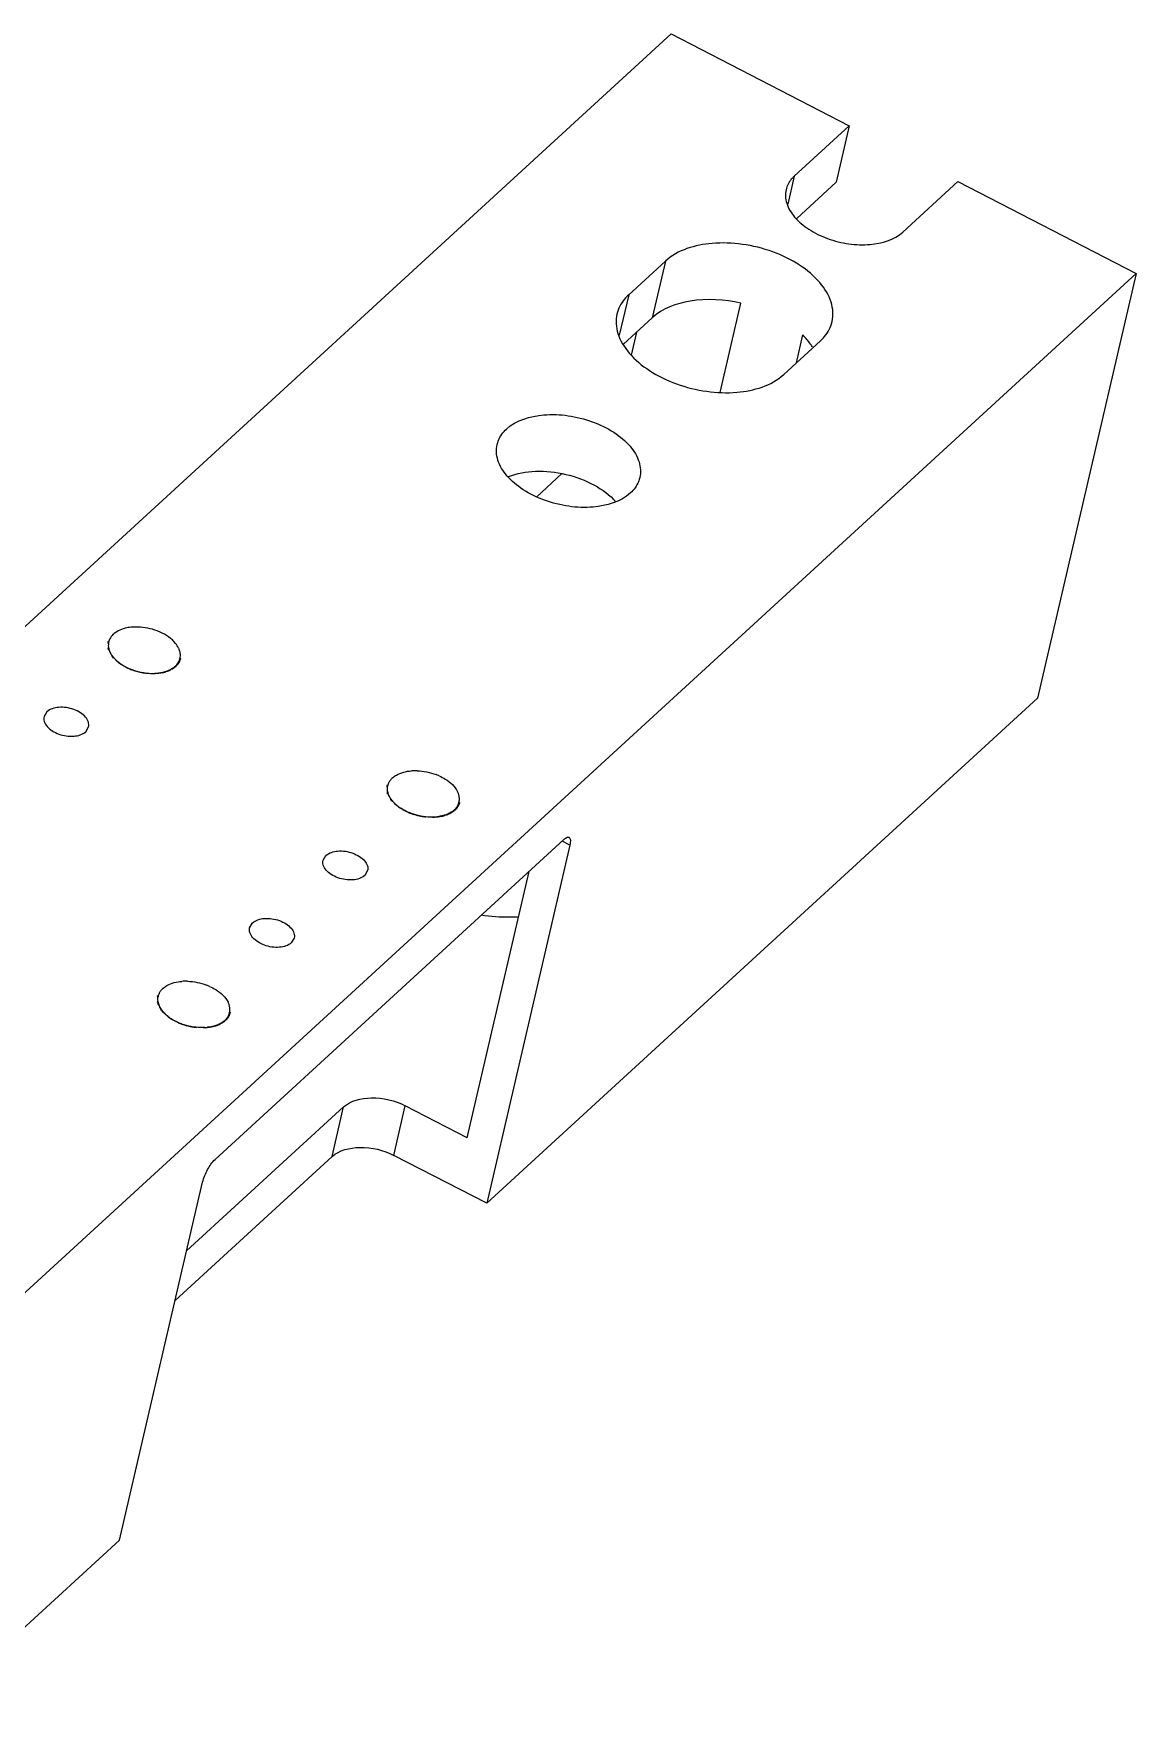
# Model space of a CAD drawing. Header units: millimetres. Extents: x 1409 to 26878, y 589 to 5187.
# Drawn here: x 9624 to 9684.2, y 1116.8 to 1209.4 of the extents above; entities that cross this region are included whole.
import ezdxf

# ---------------------------------------------------------------- set-up
doc = ezdxf.new("R2010")
doc.units = ezdxf.units.MM
doc.layers.add('02___PRT_ALL_AXES', color=7, linetype='Continuous')

msp = doc.modelspace()

# ---------------------------------------------------------------- linework, layer by layer
at = {"color": 7, "linetype": 'Continuous'}
for p, q in [((9658.7706, 1209.3852), (9490.8285, 1055.2538)), ((9658.7706, 1209.3852), (9668.5055, 1204.3693)), ((9668.5055, 1204.3693), (9665.4976, 1201.6088)), ((9668.5055, 1204.3693), (9667.7888, 1201.2759)), ((9665.4976, 1201.6088), (9665.1436, 1200.081)), ((9667.7888, 1201.2759), (9665.6334, 1199.2977)), ((9674.4311, 1201.3162), (9671.4231, 1198.5556)), ((9674.4311, 1201.3162), (9684.1659, 1196.3004)), ((9658.4626, 1196.9719), (9656.4574, 1195.1316)), ((9658.4626, 1196.9719), (9657.746, 1193.8785)), ((9684.1659, 1196.3004), (9516.2238, 1042.169)), ((9684.1659, 1196.3004), (9678.7909, 1173.0997)), ((9656.4574, 1195.1316), (9655.9456, 1192.9226)), ((9661.4521, 1189.7979), (9662.5828, 1194.6784)), ((9657.746, 1193.8785), (9656.1718, 1192.4338)), ((9656.8916, 1193.0944), (9656.6, 1191.836)), ((9664.9224, 1190.7699), (9666.9277, 1192.6103)), ((9665.6148, 1191.4053), (9665.9689, 1192.9338)), ((9651.4447, 1184.0992), (9652.7968, 1185.34)), ((9628.0035, 1176.1236), (9628.0538, 1176.1216)), ((9628.0587, 1175.8353), (9628.0082, 1175.8471)), ((9628.0609, 1176.1577), (9628.0141, 1176.177)), ((9628.0207, 1175.7906), (9628.0671, 1175.7971)), ((9628.0714, 1175.7802), (9628.0207, 1175.7906)), ((9628.0369, 1175.7339), (9628.0823, 1175.7419)), ((9628.0878, 1175.7249), (9628.0369, 1175.7339)), ((9628.2114, 1175.3968), (9628.2494, 1175.4128)), ((9628.2613, 1175.3963), (9628.2114, 1175.3968)), ((9628.2529, 1175.3421), (9628.2894, 1175.3593)), ((9628.3023, 1175.343), (9628.2529, 1175.3421)), ((9628.2977, 1175.2881), (9628.3326, 1175.3065)), ((9628.3465, 1175.2904), (9628.2977, 1175.2881)), ((9628.6317, 1174.9846), (9628.6557, 1175.0094)), ((9628.675, 1174.9953), (9628.6317, 1174.9846)), ((9628.6972, 1174.9383), (9628.7192, 1174.964)), ((9628.7392, 1174.9503), (9628.6972, 1174.9383)), ((9628.7652, 1174.8935), (9628.7852, 1174.9201)), ((9628.806, 1174.9068), (9628.7652, 1174.8935)), ((9629.2182, 1174.6601), (9629.2254, 1174.6907)), ((9629.2497, 1174.6807), (9629.2182, 1174.6601)), ((9629.2999, 1174.6278), (9629.3049, 1174.6589)), ((9631.4824, 1174.6348), (9631.4374, 1174.6563)), ((9631.4555, 1174.6659), (9631.4824, 1174.6348)), ((9631.5411, 1174.6676), (9631.4952, 1174.688)), ((9631.5124, 1174.6981), (9631.5411, 1174.6676)), ((9631.597, 1174.7023), (9631.5501, 1174.7216)), ((9631.5664, 1174.7323), (9631.597, 1174.7023)), ((9631.6498, 1174.739), (9631.6021, 1174.7571)), ((9631.6174, 1174.7683), (9631.6498, 1174.739)), ((9631.6995, 1174.7775), (9631.651, 1174.7944)), ((9631.6655, 1174.8062), (9631.6995, 1174.7775)), ((9631.7459, 1174.8178), (9631.6969, 1174.8334)), ((9631.7103, 1174.8458), (9631.7459, 1174.8178)), ((9631.7891, 1174.8597), (9631.7395, 1174.8741)), ((9631.7519, 1174.887), (9631.7891, 1174.8597)), ((9631.8289, 1174.9034), (9631.7788, 1174.9164)), ((9631.7902, 1174.9298), (9631.8289, 1174.9034)), ((9631.8652, 1174.9485), (9631.8148, 1174.9603)), ((9631.8252, 1174.974), (9631.8652, 1174.9485)), ((9631.898, 1174.9951), (9631.8473, 1175.0055)), ((9631.8566, 1175.0197), (9631.898, 1174.9951)), ((9631.9273, 1175.0431), (9631.8764, 1175.0521)), ((9631.8846, 1175.0667), (9631.9273, 1175.0431)), ((9631.9528, 1175.0923), (9631.9018, 1175.1)), ((9631.909, 1175.1149), (9631.9528, 1175.0923)), ((9631.9747, 1175.1428), (9631.9237, 1175.149)), ((9631.9297, 1175.1643), (9631.9747, 1175.1428)), ((9631.9928, 1175.1943), (9631.942, 1175.1991)), ((9631.9468, 1175.2147), (9631.9928, 1175.1943)), ((9632.0071, 1175.2468), (9631.9565, 1175.2502)), ((9631.9603, 1175.2661), (9632.0071, 1175.2468)), ((9629.3295, 1174.6495), (9629.2999, 1174.6278)), ((9629.3829, 1174.5975), (9629.3856, 1174.6291)), ((9629.4107, 1174.6204), (9629.3829, 1174.5975)), ((9629.9003, 1174.4624), (9629.8898, 1174.4952)), ((9629.9162, 1174.4906), (9629.9003, 1174.4624)), ((9629.9883, 1174.448), (9629.9756, 1174.4808)), ((9630.002, 1174.4769), (9629.9883, 1174.448)), ((9630.0762, 1174.436), (9630.0615, 1174.4688)), ((9630.0878, 1174.4655), (9630.0762, 1174.436)), ((9630.5957, 1174.4155), (9630.5688, 1174.4465)), ((9630.5941, 1174.4477), (9630.5957, 1174.4155)), ((9630.6794, 1174.4207), (9630.6506, 1174.4512)), ((9630.6755, 1174.4532), (9630.6794, 1174.4207)), ((9630.7617, 1174.4283), (9630.7311, 1174.4583)), ((9630.7556, 1174.461), (9630.7617, 1174.4283)), ((9630.922, 1174.451), (9630.888, 1174.4797)), ((9630.9115, 1174.4839), (9630.922, 1174.451)), ((9630.9996, 1174.466), (9630.964, 1174.4939)), ((9630.987, 1174.4988), (9630.9996, 1174.466)), ((9631.0753, 1174.4833), (9631.0381, 1174.5105)), ((9631.0605, 1174.516), (9631.0753, 1174.4833)), ((9631.149, 1174.5029), (9631.1104, 1174.5293)), ((9631.1321, 1174.5356), (9631.149, 1174.5029)), ((9631.2206, 1174.5249), (9631.1805, 1174.5504)), ((9631.2016, 1174.5573), (9631.2206, 1174.5249)), ((9631.2898, 1174.5491), (9631.2484, 1174.5737)), ((9631.2688, 1174.5813), (9631.2898, 1174.5491)), ((9631.3566, 1174.5755), (9631.3139, 1174.5991)), ((9631.3336, 1174.6074), (9631.3566, 1174.5755)), ((9631.4208, 1174.6041), (9631.377, 1174.6267)), ((9631.3958, 1174.6356), (9631.4208, 1174.6041)), ((9648.7117, 1145.4941), (9678.7909, 1173.0997)), ((9643.2407, 1168.2727), (9643.291, 1168.2708)), ((9643.2981, 1168.3068), (9643.2512, 1168.3261)), ((9643.2959, 1167.9844), (9643.2454, 1167.9962)), ((9643.2578, 1167.9397), (9643.3043, 1167.9462)), ((9643.3085, 1167.9293), (9643.2578, 1167.9397)), ((9643.274, 1167.883), (9643.3195, 1167.891)), ((9643.3249, 1167.874), (9643.274, 1167.883)), ((9643.4486, 1167.5459), (9643.4866, 1167.5619)), ((9643.4985, 1167.5454), (9643.4486, 1167.5459)), ((9643.4901, 1167.4912), (9643.5265, 1167.5084)), ((9643.5395, 1167.4921), (9643.4901, 1167.4912)), ((9643.5349, 1167.4372), (9643.5697, 1167.4556)), ((9643.5837, 1167.4395), (9643.5349, 1167.4372)), ((9647.19, 1167.2415), (9647.139, 1167.2491)), ((9647.1461, 1167.264), (9647.19, 1167.2415)), ((9647.2118, 1167.2919), (9647.1609, 1167.2981)), ((9647.1669, 1167.3134), (9647.2118, 1167.2919)), ((9647.23, 1167.3434), (9647.1791, 1167.3482)), ((9647.184, 1167.3638), (9647.23, 1167.3434)), ((9647.2443, 1167.3959), (9647.1937, 1167.3993)), ((9647.1974, 1167.4152), (9647.2443, 1167.3959)), ((9643.8688, 1167.1337), (9643.8929, 1167.1585)), ((9643.9121, 1167.1444), (9643.8688, 1167.1337)), ((9643.9343, 1167.0874), (9643.9564, 1167.1131)), ((9643.9764, 1167.0995), (9643.9343, 1167.0874)), ((9644.0023, 1167.0426), (9644.0224, 1167.0692)), ((9644.0431, 1167.056), (9644.0023, 1167.0426)), ((9644.4554, 1166.8092), (9644.4626, 1166.8398)), ((9644.4868, 1166.8299), (9644.4554, 1166.8092)), ((9644.537, 1166.7769), (9644.542, 1166.808)), ((9644.5667, 1166.7986), (9644.537, 1166.7769)), ((9644.62, 1166.7466), (9644.6228, 1166.7782)), ((9644.6479, 1166.7695), (9644.62, 1166.7466)), ((9645.1375, 1166.6115), (9645.127, 1166.6444)), ((9645.1533, 1166.6397), (9645.1375, 1166.6115)), ((9645.2254, 1166.5971), (9645.2128, 1166.6299)), ((9645.2392, 1166.626), (9645.2254, 1166.5971)), ((9645.3134, 1166.5851), (9645.2986, 1166.6179)), ((9645.325, 1166.6146), (9645.3134, 1166.5851)), ((9645.8329, 1166.5646), (9645.806, 1166.5956)), ((9645.8312, 1166.5968), (9645.8329, 1166.5646)), ((9645.9165, 1166.5698), (9645.8877, 1166.6003)), ((9645.9126, 1166.6023), (9645.9165, 1166.5698)), ((9645.9989, 1166.5775), (9645.9683, 1166.6075)), ((9645.9928, 1166.6101), (9645.9989, 1166.5775)), ((9646.1592, 1166.6001), (9646.1251, 1166.6288)), ((9646.1487, 1166.633), (9646.1592, 1166.6001)), ((9646.2368, 1166.6151), (9646.2011, 1166.6431)), ((9646.2241, 1166.6479), (9646.2368, 1166.6151)), ((9646.3125, 1166.6324), (9646.2753, 1166.6596)), ((9646.2977, 1166.6651), (9646.3125, 1166.6324)), ((9646.3862, 1166.652), (9646.3475, 1166.6784)), ((9646.3693, 1166.6847), (9646.3862, 1166.652)), ((9646.4577, 1166.674), (9646.4176, 1166.6995)), ((9646.4387, 1166.7064), (9646.4577, 1166.674)), ((9646.527, 1166.6982), (9646.4855, 1166.7228)), ((9646.5059, 1166.7304), (9646.527, 1166.6982)), ((9646.5938, 1166.7246), (9646.5511, 1166.7482)), ((9646.5707, 1166.7565), (9646.5938, 1166.7246)), ((9646.658, 1166.7532), (9646.6141, 1166.7758)), ((9646.633, 1166.7847), (9646.658, 1166.7532)), ((9646.7195, 1166.7839), (9646.6746, 1166.8055)), ((9646.6926, 1166.815), (9646.7195, 1166.7839)), ((9646.7783, 1166.8167), (9646.7323, 1166.8371)), ((9646.7495, 1166.8472), (9646.7783, 1166.8167)), ((9646.8341, 1166.8514), (9646.7872, 1166.8707)), ((9646.8035, 1166.8814), (9646.8341, 1166.8514)), ((9646.8869, 1166.8881), (9646.8392, 1166.9062)), ((9646.8546, 1166.9175), (9646.8869, 1166.8881)), ((9646.9366, 1166.9266), (9646.8882, 1166.9435)), ((9646.9026, 1166.9553), (9646.9366, 1166.9266)), ((9646.9831, 1166.9669), (9646.934, 1166.9825)), ((9646.9475, 1166.9949), (9646.9831, 1166.9669)), ((9647.0263, 1167.0089), (9646.9766, 1167.0232)), ((9646.9891, 1167.0361), (9647.0263, 1167.0089)), ((9647.0661, 1167.0525), (9647.016, 1167.0656)), ((9647.0274, 1167.0789), (9647.0661, 1167.0525)), ((9647.1024, 1167.0976), (9647.0519, 1167.1094)), ((9647.0623, 1167.1231), (9647.1024, 1167.0976)), ((9647.1352, 1167.1442), (9647.0845, 1167.1546)), ((9647.0938, 1167.1688), (9647.1352, 1167.1442)), ((9647.1644, 1167.1922), (9647.1135, 1167.2012)), ((9647.1217, 1167.2158), (9647.1644, 1167.1922)), ((9633.8723, 1147.8897), (9652.9225, 1165.3732)), ((9653.2446, 1165.06), (9648.7117, 1145.4941)), ((9653.2446, 1165.06), (9652.8197, 1165.2789)), ((9647.6458, 1149.0732), (9651.0169, 1163.6244)), ((9630.7077, 1156.7704), (9630.758, 1156.7684)), ((9630.7629, 1156.4821), (9630.7124, 1156.4938)), ((9630.7651, 1156.8045), (9630.7182, 1156.8238)), ((9630.7248, 1156.4373), (9630.7713, 1156.4439)), ((9630.7756, 1156.4269), (9630.7248, 1156.4373)), ((9630.741, 1156.3807), (9630.7865, 1156.3886)), ((9630.7919, 1156.3716), (9630.741, 1156.3807)), ((9630.9156, 1156.0436), (9630.9536, 1156.0595)), ((9630.9655, 1156.043), (9630.9156, 1156.0436)), ((9630.9571, 1155.9889), (9630.9935, 1156.0061)), ((9631.0065, 1155.9898), (9630.9571, 1155.9889)), ((9631.0019, 1155.9349), (9631.0367, 1155.9533)), ((9631.0507, 1155.9372), (9631.0019, 1155.9349)), ((9631.3358, 1155.6313), (9631.3599, 1155.6561)), ((9631.3791, 1155.6421), (9631.3358, 1155.6313)), ((9631.4013, 1155.5851), (9631.4234, 1155.6108)), ((9631.4434, 1155.5971), (9631.4013, 1155.5851)), ((9631.4694, 1155.5402), (9631.4894, 1155.5668)), ((9631.5101, 1155.5536), (9631.4694, 1155.5402)), ((9631.9224, 1155.3068), (9631.9296, 1155.3375)), ((9631.9538, 1155.3275), (9631.9224, 1155.3068)), ((9632.004, 1155.2745), (9632.009, 1155.3057)), ((9632.0337, 1155.2963), (9632.004, 1155.2745)), ((9632.087, 1155.2443), (9632.0898, 1155.2759)), ((9632.1149, 1155.2671), (9632.087, 1155.2443)), ((9633.994, 1155.1959), (9633.9525, 1155.2204)), ((9633.9729, 1155.228), (9633.994, 1155.1959)), ((9634.0608, 1155.2223), (9634.0181, 1155.2459)), ((9634.0377, 1155.2542), (9634.0608, 1155.2223)), ((9634.125, 1155.2509), (9634.0811, 1155.2735)), ((9634.1, 1155.2824), (9634.125, 1155.2509)), ((9634.1865, 1155.2816), (9634.1416, 1155.3031)), ((9634.1596, 1155.3126), (9634.1865, 1155.2816)), ((9634.2453, 1155.3143), (9634.1993, 1155.3348)), ((9634.2165, 1155.3449), (9634.2453, 1155.3143)), ((9634.3011, 1155.3491), (9634.2543, 1155.3684)), ((9634.2705, 1155.3791), (9634.3011, 1155.3491)), ((9634.3539, 1155.3857), (9634.3062, 1155.4038)), ((9634.3216, 1155.4151), (9634.3539, 1155.3857)), ((9634.4036, 1155.4242), (9634.3552, 1155.4411)), ((9634.3696, 1155.453), (9634.4036, 1155.4242)), ((9634.4501, 1155.4645), (9634.401, 1155.4802)), ((9634.4145, 1155.4925), (9634.4501, 1155.4645)), ((9634.4933, 1155.5065), (9634.4437, 1155.5209)), ((9634.4561, 1155.5337), (9634.4933, 1155.5065)), ((9634.5331, 1155.5501), (9634.483, 1155.5632)), ((9634.4944, 1155.5765), (9634.5331, 1155.5501)), ((9634.5694, 1155.5953), (9634.519, 1155.607)), ((9634.5293, 1155.6208), (9634.5694, 1155.5953)), ((9634.6022, 1155.6419), (9634.5515, 1155.6523)), ((9634.5608, 1155.6665), (9634.6022, 1155.6419)), ((9634.6314, 1155.6899), (9634.5805, 1155.6989)), ((9634.5887, 1155.7135), (9634.6314, 1155.6899)), ((9634.657, 1155.7391), (9634.606, 1155.7468)), ((9634.6131, 1155.7617), (9634.657, 1155.7391)), ((9634.6788, 1155.7895), (9634.6279, 1155.7958)), ((9634.6339, 1155.8111), (9634.6788, 1155.7895)), ((9634.697, 1155.841), (9634.6461, 1155.8459)), ((9634.651, 1155.8615), (9634.697, 1155.841)), ((9634.7113, 1155.8935), (9634.6607, 1155.8969)), ((9634.6644, 1155.9128), (9634.7113, 1155.8935)), ((9632.6045, 1155.1092), (9632.594, 1155.142)), ((9632.6203, 1155.1373), (9632.6045, 1155.1092)), ((9632.6924, 1155.0948), (9632.6798, 1155.1276)), ((9632.7062, 1155.1236), (9632.6924, 1155.0948)), ((9632.7804, 1155.0828), (9632.7656, 1155.1155)), ((9632.792, 1155.1123), (9632.7804, 1155.0828)), ((9633.2999, 1155.0622), (9633.273, 1155.0933)), ((9633.2982, 1155.0945), (9633.2999, 1155.0622)), ((9633.3835, 1155.0674), (9633.3548, 1155.098)), ((9633.3796, 1155.0999), (9633.3835, 1155.0674)), ((9633.4659, 1155.0751), (9633.4353, 1155.1051)), ((9633.4598, 1155.1078), (9633.4659, 1155.0751)), ((9633.6262, 1155.0978), (9633.5921, 1155.1265)), ((9633.6157, 1155.1306), (9633.6262, 1155.0978)), ((9633.7038, 1155.1127), (9633.6681, 1155.1407)), ((9633.6911, 1155.1456), (9633.7038, 1155.1127)), ((9633.7795, 1155.13), (9633.7423, 1155.1573)), ((9633.7647, 1155.1628), (9633.7795, 1155.13)), ((9633.8532, 1155.1497), (9633.8145, 1155.1761)), ((9633.8363, 1155.1823), (9633.8532, 1155.1497)), ((9633.9247, 1155.1716), (9633.8846, 1155.1972)), ((9633.9058, 1155.2041), (9633.9247, 1155.1716)), ((9632.3199, 1142.8924), (9640.8902, 1150.758)), ((9640.2631, 1148.0512), (9640.8902, 1150.758)), ((9643.6327, 1148.1111), (9644.2597, 1150.8178)), ((9647.6458, 1149.0732), (9644.2597, 1150.8178)), ((9631.6928, 1140.1857), (9640.2631, 1148.0512)), ((9648.7117, 1145.4941), (9643.6327, 1148.1111)), ((9628.6589, 1127.0903), (9633.1918, 1146.6562)), ((9558.4741, 1062.6772), (9628.6589, 1127.0903))]:
    msp.add_line(p, q, dxfattribs=at)
for centre, radius, start, end in [((9628.7837, 1175.9961), 0.7406, 167.399075, 170.24393), ((9628.9325, 1176.0074), 0.8905, 191.138804, 193.654798), ((9628.9814, 1176.0198), 0.941, 194.752079, 197.177298), ((9629.0363, 1176.0373), 0.9987, 198.23312, 200.563999), ((9629.0968, 1176.0607), 1.0636, 201.577314, 203.812467), ((9629.1623, 1176.0902), 1.1354, 204.783124, 206.923004), ((9629.232, 1176.1264), 1.2139, 207.851589, 209.898131), ((9629.3054, 1176.1693), 1.2989, 210.785807, 212.742088), ((9629.3815, 1176.2191), 1.3899, 213.590453, 215.460383), ((9629.4598, 1176.2757), 1.4865, 216.271339, 218.0594), ((9629.5393, 1176.3388), 1.588, 218.835045, 220.546069), ((9629.6192, 1176.4081), 1.6938, 221.288613, 222.927614), ((9629.6988, 1176.4831), 1.8032, 223.639311, 225.211348), ((9629.7773, 1176.5631), 1.9153, 225.894446, 227.404528), ((9629.854, 1176.6474), 2.0292, 228.061232, 229.514246), ((9629.9281, 1176.7351), 2.144, 230.146696, 231.547362), ((9629.9989, 1176.8253), 2.2587, 232.157612, 233.510455), ((9630.0659, 1176.9169), 2.3722, 234.100469, 235.409805), ((9630.1287, 1177.0088), 2.4835, 235.981451, 237.251379), ((9630.1866, 1177.0999), 2.5914, 237.806431, 239.040842), ((9630.2395, 1177.1889), 2.695, 239.580978, 240.78356), ((9630.287, 1177.2747), 2.7931, 241.310374, 242.484625), ((9630.329, 1177.3562), 2.8848, 242.999629, 244.148872), ((9630.3654, 1177.4322), 2.969, 244.653502, 245.780902), ((9630.3963, 1177.5015), 3.0449, 246.276529, 247.385111), ((9630.4217, 1177.5633), 3.1117, 247.873046, 248.965709), ((9630.7491, 1175.9842), 1.4956, 295.618761, 297.399507), ((9630.7944, 1175.8984), 1.3986, 298.207114, 300.069294), ((9630.8408, 1175.8195), 1.3071, 300.914125, 302.862262), ((9630.8878, 1175.748), 1.2215, 303.746239, 305.784308), ((9630.9346, 1175.6841), 1.1424, 306.709061, 308.840227), ((9630.9701, 1175.6403), 1.0859, 309.814239, 310.549037), ((9630.9858, 1175.6221), 1.0619, 310.546304, 312.037963), ((9631.0248, 1175.5798), 1.0044, 313.042657, 315.36473), ((9631.0667, 1175.5392), 0.946, 316.416659, 318.833285), ((9631.1054, 1175.5059), 0.8949, 319.926811, 322.434642), ((9631.1404, 1175.4794), 0.851, 323.567776, 326.161021), ((9631.171, 1175.4594), 0.8145, 327.33063, 330.000868), ((9631.1964, 1175.445), 0.7852, 331.202611, 333.938748), ((9631.2163, 1175.4355), 0.7632, 335.1671, 337.955513), ((9631.23, 1175.4301), 0.7485, 339.203871, 342.028774), ((9631.2372, 1175.4278), 0.741, 343.289671, 346.133676), ((9631.2375, 1175.4276), 0.7406, 347.399075, 350.24393), ((9630.442, 1177.6165), 3.1686, 249.447214, 250.526752), ((9630.4573, 1177.6603), 3.2151, 251.003046, 252.072166), ((9630.4681, 1177.694), 3.2505, 252.54443, 253.605769), ((9630.4748, 1177.7171), 3.2745, 254.075161, 255.131303), ((9630.4779, 1177.729), 3.2868, 255.598958, 256.652453), ((9630.4781, 1177.7296), 3.2874, 257.119496, 258.172873), ((9630.4758, 1177.7185), 3.2761, 258.640425, 259.696217), ((9630.4718, 1177.6959), 3.2532, 260.165401, 261.226152), ((9630.4668, 1177.6619), 3.2188, 261.698104, 262.766396), ((9630.4612, 1177.6168), 3.1734, 263.242269, 264.320733), ((9630.4493, 1177.2458), 2.8019, 271.272555, 272.444362), ((9630.4539, 1177.1484), 2.7043, 272.970024, 274.169848), ((9630.4619, 1177.0456), 2.6012, 274.70869, 275.940012), ((9630.4736, 1176.9386), 2.4936, 276.493618, 277.760109), ((9630.4892, 1176.8287), 2.3826, 278.330151, 279.635682), ((9630.5087, 1176.7171), 2.2692, 280.223924, 281.572575), ((9630.5323, 1176.6049), 2.1546, 282.180877, 283.576944), ((9630.5599, 1176.4934), 2.0398, 284.20726, 285.655248), ((9630.5913, 1176.3838), 1.9257, 286.309626, 287.814239), ((9630.6263, 1176.2771), 1.8134, 288.49481, 290.060922), ((9630.6646, 1176.1743), 1.7038, 290.769886, 292.402496), ((9630.7057, 1176.0764), 1.5976, 293.142098, 294.846265), ((9644.0209, 1168.1453), 0.7406, 167.399075, 170.24393), ((9644.1696, 1168.1565), 0.8905, 191.138804, 193.654798), ((9644.2185, 1168.1689), 0.941, 194.752079, 197.177298), ((9644.2735, 1168.1865), 0.9987, 198.23312, 200.563999), ((9644.334, 1168.2098), 1.0636, 201.577314, 203.812467), ((9644.3994, 1168.2394), 1.1354, 204.783124, 206.923004), ((9644.4692, 1168.2755), 1.2139, 207.851589, 209.898131), ((9644.5425, 1168.3184), 1.2989, 210.785807, 212.742088), ((9644.6187, 1168.3682), 1.3899, 213.590453, 215.460383), ((9644.6969, 1168.4248), 1.4865, 216.271339, 218.0594), ((9644.7764, 1168.4879), 1.588, 218.835045, 220.546069), ((9644.8564, 1168.5572), 1.6938, 221.288613, 222.927614), ((9644.936, 1168.6322), 1.8032, 223.639311, 225.211348), ((9645.0145, 1168.7122), 1.9153, 225.894446, 227.404528), ((9645.0911, 1168.7965), 2.0292, 228.061232, 229.514246), ((9646.4336, 1167.5941), 0.7852, 331.202611, 333.938748), ((9646.4534, 1167.5846), 0.7632, 335.1671, 337.955513), ((9646.4671, 1167.5792), 0.7485, 339.203871, 342.028774), ((9646.4743, 1167.5769), 0.741, 343.289671, 346.133676), ((9646.4746, 1167.5767), 0.7406, 347.399075, 350.24393), ((9645.1652, 1168.8842), 2.144, 230.146696, 231.547362), ((9645.2361, 1168.9744), 2.2587, 232.157612, 233.510455), ((9645.3031, 1169.066), 2.3722, 234.100469, 235.409805), ((9645.3658, 1169.1579), 2.4835, 235.981451, 237.251379), ((9645.4238, 1169.249), 2.5914, 237.806431, 239.040842), ((9645.4767, 1169.338), 2.695, 239.580978, 240.78356), ((9645.5242, 1169.4239), 2.7931, 241.310374, 242.484625), ((9645.5662, 1169.5053), 2.8848, 242.999629, 244.148872), ((9645.6026, 1169.5813), 2.969, 244.653502, 245.780902), ((9645.6335, 1169.6506), 3.0449, 246.276529, 247.385111), ((9645.6589, 1169.7124), 3.1117, 247.873046, 248.965709), ((9645.6791, 1169.7656), 3.1686, 249.447214, 250.526752), ((9645.6944, 1169.8094), 3.2151, 251.003046, 252.072166), ((9645.7052, 1169.8431), 3.2505, 252.54443, 253.605769), ((9645.7119, 1169.8662), 3.2745, 254.075161, 255.131303), ((9645.7151, 1169.8782), 3.2868, 255.598958, 256.652453), ((9645.7152, 1169.8787), 3.2874, 257.119496, 258.172873), ((9645.713, 1169.8676), 3.2761, 258.640425, 259.696217), ((9645.709, 1169.845), 3.2532, 260.165401, 261.226152), ((9645.7039, 1169.811), 3.2188, 261.698104, 262.766396), ((9645.6984, 1169.7659), 3.1734, 263.242269, 264.320733), ((9645.6865, 1169.3949), 2.8019, 271.272555, 272.444362), ((9645.6911, 1169.2975), 2.7043, 272.970024, 274.169848), ((9645.6991, 1169.1947), 2.6012, 274.70869, 275.940012), ((9645.7108, 1169.0877), 2.4936, 276.493618, 277.760109), ((9645.7263, 1168.9778), 2.3826, 278.330151, 279.635682), ((9645.7459, 1168.8662), 2.2692, 280.223924, 281.572575), ((9645.7695, 1168.754), 2.1546, 282.180877, 283.576944), ((9645.7971, 1168.6425), 2.0398, 284.20726, 285.655248), ((9645.8285, 1168.5329), 1.9257, 286.309626, 287.814239), ((9645.8635, 1168.4262), 1.8134, 288.49481, 290.060922), ((9645.9018, 1168.3234), 1.7038, 290.769886, 292.402496), ((9645.9429, 1168.2255), 1.5976, 293.142098, 294.846265), ((9645.9863, 1168.1333), 1.4956, 295.618761, 297.399507), ((9646.0316, 1168.0475), 1.3986, 298.207114, 300.069294), ((9646.078, 1167.9686), 1.3071, 300.914125, 302.862262), ((9646.125, 1167.8971), 1.2215, 303.746239, 305.784308), ((9646.1718, 1167.8333), 1.1424, 306.709061, 308.840227), ((9646.2073, 1167.7894), 1.0859, 309.814239, 310.549037), ((9646.2229, 1167.7712), 1.0619, 310.546304, 312.037963), ((9646.2619, 1167.7289), 1.0044, 313.042657, 315.36473), ((9646.3038, 1167.6883), 0.946, 316.416659, 318.833285), ((9646.3426, 1167.655), 0.8949, 319.926811, 322.434642), ((9646.3776, 1167.6285), 0.851, 323.567776, 326.161021), ((9646.4081, 1167.6085), 0.8145, 327.33063, 330.000868), ((9631.4879, 1156.6429), 0.7406, 167.399075, 170.24393), ((9631.6366, 1156.6541), 0.8905, 191.138804, 193.654798), ((9631.6855, 1156.6665), 0.941, 194.752079, 197.177298), ((9631.7405, 1156.6841), 0.9987, 198.23312, 200.563999), ((9631.801, 1156.7074), 1.0636, 201.577314, 203.812467), ((9631.8664, 1156.737), 1.1354, 204.783124, 206.923004), ((9631.9362, 1156.7732), 1.2139, 207.851589, 209.898131), ((9632.0095, 1156.8161), 1.2989, 210.785807, 212.742088), ((9632.0857, 1156.8659), 1.3899, 213.590453, 215.460383), ((9632.1639, 1156.9225), 1.4865, 216.271339, 218.0594), ((9632.2434, 1156.9856), 1.588, 218.835045, 220.546069), ((9632.3234, 1157.0549), 1.6938, 221.288613, 222.927614), ((9632.403, 1157.1298), 1.8032, 223.639311, 225.211348), ((9632.4815, 1157.2099), 1.9153, 225.894446, 227.404528), ((9632.5581, 1157.2942), 2.0292, 228.061232, 229.514246), ((9632.6322, 1157.3819), 2.144, 230.146696, 231.547362), ((9632.7031, 1157.4721), 2.2587, 232.157612, 233.510455), ((9632.7701, 1157.5637), 2.3722, 234.100469, 235.409805), ((9632.8328, 1157.6556), 2.4835, 235.981451, 237.251379), ((9632.8908, 1157.7466), 2.5914, 237.806431, 239.040842), ((9632.9437, 1157.8357), 2.695, 239.580978, 240.78356), ((9632.9912, 1157.9215), 2.7931, 241.310374, 242.484625), ((9633.0332, 1158.003), 2.8848, 242.999629, 244.148872), ((9633.0696, 1158.0789), 2.969, 244.653502, 245.780902), ((9633.1005, 1158.1483), 3.0449, 246.276529, 247.385111), ((9633.1259, 1158.21), 3.1117, 247.873046, 248.965709), ((9633.1461, 1158.2632), 3.1686, 249.447214, 250.526752), ((9633.1614, 1158.3071), 3.2151, 251.003046, 252.072166), ((9633.1722, 1158.3408), 3.2505, 252.54443, 253.605769), ((9633.1789, 1158.3639), 3.2745, 254.075161, 255.131303), ((9633.3305, 1156.9238), 1.8134, 288.49481, 290.060922), ((9633.3688, 1156.8211), 1.7038, 290.769886, 292.402496), ((9633.4099, 1156.7232), 1.5976, 293.142098, 294.846265), ((9633.4533, 1156.631), 1.4956, 295.618761, 297.399507), ((9633.4986, 1156.5452), 1.3986, 298.207114, 300.069294), ((9633.545, 1156.4663), 1.3071, 300.914125, 302.862262), ((9633.592, 1156.3948), 1.2215, 303.746239, 305.784308), ((9633.6388, 1156.3309), 1.1424, 306.709061, 308.840227), ((9633.6743, 1156.2871), 1.0859, 309.814239, 310.549037), ((9633.69, 1156.2689), 1.0619, 310.546304, 312.037963), ((9633.7289, 1156.2266), 1.0044, 313.042657, 315.36473), ((9633.7708, 1156.1859), 0.946, 316.416659, 318.833285), ((9633.8096, 1156.1526), 0.8949, 319.926811, 322.434642), ((9633.8446, 1156.1262), 0.851, 323.567776, 326.161021), ((9633.8752, 1156.1061), 0.8145, 327.33063, 330.000868), ((9633.9006, 1156.0917), 0.7852, 331.202611, 333.938748), ((9633.9204, 1156.0823), 0.7632, 335.1671, 337.955513), ((9633.9341, 1156.0768), 0.7485, 339.203871, 342.028774), ((9633.9413, 1156.0745), 0.741, 343.289671, 346.133676), ((9633.9416, 1156.0744), 0.7406, 347.399075, 350.24393), ((9633.1821, 1158.3758), 3.2868, 255.598958, 256.652453), ((9633.1822, 1158.3763), 3.2874, 257.119496, 258.172873), ((9633.18, 1158.3653), 3.2761, 258.640425, 259.696217), ((9633.176, 1158.3427), 3.2532, 260.165401, 261.226152), ((9633.1709, 1158.3087), 3.2188, 261.698104, 262.766396), ((9633.1654, 1158.2636), 3.1734, 263.242269, 264.320733), ((9633.1535, 1157.8926), 2.8019, 271.272555, 272.444362), ((9633.1581, 1157.7951), 2.7043, 272.970024, 274.169848), ((9633.1661, 1157.6923), 2.6012, 274.70869, 275.940012), ((9633.1778, 1157.5854), 2.4936, 276.493618, 277.760109), ((9633.1933, 1157.4755), 2.3826, 278.330151, 279.635682), ((9633.2129, 1157.3638), 2.2692, 280.223924, 281.572575), ((9633.2365, 1157.2517), 2.1546, 282.180877, 283.576944), ((9633.2641, 1157.1402), 2.0398, 284.20726, 285.655248), ((9633.2955, 1157.0306), 1.9257, 286.309626, 287.814239)]:
    msp.add_arc(centre, radius, start, end, dxfattribs=at)
for points, knots in [([(9665.4976, 1201.6088), (9665.4413, 1201.5572), (9665.2405, 1201.3485), (9665.0988, 1201.0799), (9665.0506, 1200.8721)], [0, 0, 0, 0, 0.2635534, 1, 1, 1, 1]), ([(9665.0506, 1200.8721), (9664.9946, 1200.6302), (9665.0377, 1200.0646), (9665.5169, 1199.3036), (9666.305, 1198.6514), (9667.322, 1198.1598), (9668.4662, 1197.8779), (9669.8788, 1197.8217), (9670.9547, 1198.1257), (9671.4231, 1198.5556)], [0, 0, 0, 0, 0.0926703, 0.2002178, 0.3273767, 0.4699002, 0.6186224, 0.7627355, 1, 1, 1, 1]), ([(9667.5662, 1193.6626), (9667.6462, 1194.0083), (9667.5848, 1194.8163), (9666.9002, 1195.9034), (9665.7744, 1196.8352), (9664.3215, 1197.5375), (9662.6868, 1197.94), (9660.6688, 1198.0204), (9659.1318, 1197.5861), (9658.4626, 1196.9719)], [0, 0, 0, 0, 0.0926728, 0.2002185, 0.3273771, 0.4699023, 0.618625, 0.7627364, 1, 1, 1, 1]), ([(9656.4574, 1195.1316), (9656.377, 1195.0578), (9656.09, 1194.7598), (9655.8876, 1194.376), (9655.8189, 1194.0792)], [0, 0, 0, 0, 0.2636991, 1, 1, 1, 1]), ([(9662.5828, 1194.6784), (9661.6798, 1194.878), (9659.9812, 1194.9871), (9658.2994, 1194.3864), (9657.746, 1193.8785)], [0, 0, 0, 0, 0.5518144, 1, 1, 1, 1]), ([(9655.8189, 1194.0792), (9655.7389, 1193.7336), (9655.8003, 1192.9256), (9656.4849, 1191.8384), (9657.6107, 1190.9067), (9659.0636, 1190.2044), (9660.6982, 1189.8018), (9662.7163, 1189.7214), (9664.2533, 1190.1558), (9664.9224, 1190.7699)], [0, 0, 0, 0, 0.0926728, 0.2002185, 0.3273771, 0.4699023, 0.618625, 0.7627364, 1, 1, 1, 1]), ([(9666.9277, 1192.6103), (9667.0081, 1192.6841), (9667.2951, 1192.982), (9667.4975, 1193.3659), (9667.5662, 1193.6626)], [0, 0, 0, 0, 0.2636991, 1, 1, 1, 1]), ([(9666.4993, 1192.2689), (9666.4633, 1192.3267), (9666.3057, 1192.563), (9666.1203, 1192.7802), (9665.9689, 1192.9338)], [0, 0, 0, 0, 0.2400781, 1, 1, 1, 1]), ([(9652.9225, 1165.3732), (9652.9488, 1165.3974), (9653.0233, 1165.4603), (9653.1417, 1165.5195), (9653.2013, 1165.4888)], [0, 0, 0, 0, 0.3478604, 1, 1, 1, 1]), ([(9653.2013, 1165.4888), (9653.249, 1165.4643), (9653.2969, 1165.2927), (9653.2662, 1165.153), (9653.2446, 1165.06)], [0, 0, 0, 0, 0.3592392, 1, 1, 1, 1]), ([(9640.8902, 1150.758), (9641.2794, 1151.1152), (9642.5334, 1151.3931), (9643.6928, 1151.1099), (9644.2597, 1150.8178)], [0, 0, 0, 0, 0.4530683, 1, 1, 1, 1]), ([(9633.1918, 1146.6562), (9633.2471, 1146.8947), (9633.4395, 1147.3319), (9633.7039, 1147.7351), (9633.8723, 1147.8897)], [0, 0, 0, 0, 0.5171676, 1, 1, 1, 1]), ([(9640.2631, 1148.0512), (9640.6523, 1148.4085), (9641.9063, 1148.6864), (9643.0657, 1148.4032), (9643.6327, 1148.1111)], [0, 0, 0, 0, 0.4530683, 1, 1, 1, 1])]:
    msp.add_open_spline(points, degree=3, knots=knots, dxfattribs=at)
at = {"layer": '02___PRT_ALL_AXES', "color": 7, "linetype": 'Continuous'}
for p, q in [((9624.6913, 1172.3463), (9624.5316, 1172.0832)), ((9626.8075, 1171.2559), (9626.9671, 1171.519)), ((9639.7688, 1164.2323), (9639.9284, 1164.4954)), ((9642.2043, 1163.6681), (9642.0447, 1163.405)), ((9635.7582, 1160.5516), (9635.9179, 1160.8147)), ((9638.1937, 1159.9873), (9638.0341, 1159.7243))]:
    msp.add_line(p, q, dxfattribs=at)
for centre, radius, start, end in [((9628.9952, 1175.8458), 1.0022, 132.540839, 134.286562), ((9629.0186, 1175.8202), 1.0368, 130.773504, 132.538422), ((9629.5736, 1174.1453), 2.8345, 88.139416, 94.359737), ((9629.6075, 1173.8819), 3.0888, 67.486361, 69.206455), ((9629.628, 1173.9313), 3.0353, 65.801549, 67.486994), ((9628.7801, 1175.9969), 0.7369, 166.953672, 169.873611), ((9628.7778, 1175.9974), 0.7345, 162.618725, 166.951884), ((9628.9637, 1176.0153), 0.9228, 194.221505, 196.13763), ((9628.7864, 1175.9946), 0.7436, 158.583901, 162.608721), ((9628.8101, 1175.9851), 0.7692, 153.257998, 158.571244), ((9630.8857, 1175.3459), 1.1058, 22.722811, 25.944733), ((9630.9613, 1175.3774), 1.0239, 18.489572, 22.733532), ((9631.0221, 1175.3981), 0.9597, 16.14065, 18.467164), ((9631.0575, 1175.4084), 0.9228, 14.221505, 16.13763), ((9631.0955, 1175.4179), 0.8836, 10.227, 14.232788), ((9629.4348, 1176.2562), 1.4549, 215.122647, 217.974513), ((9629.5043, 1176.3103), 1.5429, 217.968207, 219.927072), ((9630.0463, 1176.8885), 2.3377, 233.367248, 235.424058), ((9630.1051, 1176.9738), 2.4413, 235.422505, 237.051373), ((9630.9965, 1175.6104), 1.0461, 310.03823, 312.532108), ((9631.2367, 1175.4285), 0.7416, 339.385514, 342.612151), ((9631.2434, 1175.4263), 0.7345, 342.618725, 346.951884), ((9631.241, 1175.4269), 0.7371, 346.953904, 350.094434), ((9631.1365, 1175.4253), 0.8419, 6.270826, 10.223075), ((9631.2352, 1175.4279), 0.7429, 350.094563, 352.760505), ((9631.2103, 1175.4303), 0.7679, 352.813558, 2.243749), ((9631.1706, 1175.4291), 0.8077, 2.218181, 6.267879), ((9630.4567, 1177.1146), 2.6704, 273.023597, 274.708857), ((9630.465, 1177.0137), 2.5691, 274.708994, 276.577482), ((9630.6393, 1176.2389), 1.7731, 288.65159, 290.813927), ((9630.6749, 1176.1454), 1.6731, 290.813392, 293.342789), ((9644.8108, 1166.2945), 2.8345, 88.139416, 94.359737), ((9644.0172, 1168.1461), 0.7369, 166.953672, 169.873611), ((9644.0149, 1168.1466), 0.7345, 162.618725, 166.951884), ((9644.0236, 1168.1437), 0.7436, 158.583901, 162.608721), ((9644.0473, 1168.1342), 0.7692, 153.257998, 158.571244), ((9644.0811, 1168.1171), 0.8071, 147.92593, 153.250407), ((9644.1158, 1168.0954), 0.848, 144.014453, 147.932803), ((9644.1489, 1168.0714), 0.8889, 140.173623, 144.012501), ((9644.1951, 1168.0322), 0.9495, 134.251678, 140.146153), ((9644.2323, 1167.9949), 1.0022, 132.540839, 134.286562), ((9644.2557, 1167.9694), 1.0368, 130.773504, 132.538422), ((9644.8446, 1166.031), 3.0888, 67.486361, 69.206455), ((9644.8652, 1166.0804), 3.0353, 65.801549, 67.486994), ((9644.2009, 1168.1645), 0.9228, 194.221505, 196.13763), ((9644.6786, 1168.4102), 1.4631, 215.128452, 218.457928), ((9644.7493, 1168.4658), 1.553, 218.442342, 219.923399), ((9646.1228, 1167.4951), 1.1058, 22.722811, 25.944733), ((9646.1984, 1167.5265), 1.0239, 18.489572, 22.733532), ((9646.4738, 1167.5776), 0.7416, 339.385514, 342.612151), ((9646.2748, 1167.5521), 0.9434, 14.244447, 18.485662), ((9646.4806, 1167.5754), 0.7345, 342.618725, 346.951884), ((9646.3327, 1167.567), 0.8836, 10.227, 14.232788), ((9646.4781, 1167.576), 0.7371, 346.953904, 350.094434), ((9646.3737, 1167.5745), 0.8419, 6.270826, 10.223075), ((9646.4724, 1167.577), 0.7429, 350.094563, 352.760505), ((9646.4475, 1167.5794), 0.7679, 352.813558, 2.243749), ((9646.4077, 1167.5782), 0.8077, 2.218181, 6.267879), ((9645.2834, 1169.0377), 2.3377, 233.367248, 235.424058), ((9645.3423, 1169.1229), 2.4413, 235.422505, 237.051373), ((9645.6939, 1169.2637), 2.6704, 273.023597, 274.708857), ((9645.7022, 1169.1628), 2.5691, 274.708994, 276.577482), ((9645.8765, 1168.388), 1.7731, 288.65159, 290.813927), ((9645.912, 1168.2946), 1.6731, 290.813392, 293.342789), ((9646.2336, 1167.7595), 1.0461, 310.03823, 312.532108), ((9631.5828, 1156.5931), 0.848, 144.014453, 147.932803), ((9631.6159, 1156.569), 0.8889, 140.173623, 144.012501), ((9631.6622, 1156.5299), 0.9495, 134.251678, 140.146153), ((9631.6994, 1156.4926), 1.0022, 132.540839, 134.286562), ((9631.7227, 1156.467), 1.0368, 130.773504, 132.538422), ((9632.2778, 1154.7921), 2.8345, 88.139416, 94.359737), ((9632.3116, 1154.5287), 3.0888, 67.486361, 69.206455), ((9632.3322, 1154.5781), 3.0353, 65.801549, 67.486994), ((9631.4842, 1156.6437), 0.7369, 166.953672, 169.873611), ((9631.4819, 1156.6442), 0.7345, 162.618725, 166.951884), ((9631.6679, 1156.6621), 0.9228, 194.221505, 196.13763), ((9631.4906, 1156.6414), 0.7436, 158.583901, 162.608721), ((9631.5143, 1156.6319), 0.7692, 153.257998, 158.571244), ((9631.5481, 1156.6147), 0.8071, 147.92593, 153.250407), ((9633.5898, 1155.9927), 1.1058, 22.722811, 25.944733), ((9633.6654, 1156.0242), 1.0239, 18.489572, 22.733532), ((9633.7418, 1156.0498), 0.9434, 14.244447, 18.485662), ((9633.7997, 1156.0646), 0.8836, 10.227, 14.232788), ((9633.8407, 1156.0721), 0.8419, 6.270826, 10.223075), ((9633.8747, 1156.0759), 0.8077, 2.218181, 6.267879), ((9632.1456, 1156.9079), 1.4631, 215.128452, 218.457928), ((9632.2163, 1156.9635), 1.553, 218.442342, 219.923399), ((9632.7504, 1157.5353), 2.3377, 233.367248, 235.424058), ((9632.8093, 1157.6206), 2.4413, 235.422505, 237.051373), ((9633.3435, 1156.8857), 1.7731, 288.65159, 290.813927), ((9633.379, 1156.7922), 1.6731, 290.813392, 293.342789), ((9633.7006, 1156.2572), 1.0461, 310.03823, 312.532108), ((9633.9409, 1156.0753), 0.7416, 339.385514, 342.612151), ((9633.9476, 1156.0731), 0.7345, 342.618725, 346.951884), ((9633.9451, 1156.0736), 0.7371, 346.953904, 350.094434), ((9633.9394, 1156.0746), 0.7429, 350.094563, 352.760505), ((9633.9145, 1156.0771), 0.7679, 352.813558, 2.243749), ((9633.1609, 1157.7614), 2.6704, 273.023597, 274.708857), ((9633.1692, 1157.6604), 2.5691, 274.708994, 276.577482)]:
    msp.add_arc(centre, radius, start, end, dxfattribs=at)
for points, knots in [([(9649.7841, 1187.794), (9650.3194, 1188.2853), (9651.549, 1188.6328), (9653.1634, 1188.5685), (9654.4711, 1188.2464), (9655.6334, 1187.6845), (9656.5341, 1186.9392), (9657.0817, 1186.0695), (9657.1309, 1185.423), (9657.0669, 1185.1465)], [0, 0, 0, 0, 0.2372641, 0.3813771, 0.5300994, 0.6726229, 0.7997819, 0.9073295, 1, 1, 1, 1]), ([(9649.2733, 1186.9521), (9649.2914, 1187.0303), (9649.3922, 1187.3469), (9649.5992, 1187.6243), (9649.7841, 1187.794)], [0, 0, 0, 0, 0.2421481, 1, 1, 1, 1]), ([(9656.5561, 1184.3047), (9656.0208, 1183.8134), (9654.7912, 1183.4659), (9653.1768, 1183.5302), (9651.8691, 1183.8523), (9650.7068, 1184.4142), (9649.8061, 1185.1595), (9649.2585, 1186.0292), (9649.2093, 1186.6756), (9649.2733, 1186.9521)], [0, 0, 0, 0, 0.2372645, 0.3813776, 0.5300998, 0.6726233, 0.7997822, 0.9073297, 1, 1, 1, 1]), ([(9649.8955, 1185.2011), (9650.359, 1185.3839), (9651.4228, 1185.5632), (9653.0401, 1185.3875), (9654.564, 1184.8246), (9655.4327, 1184.1896), (9655.7631, 1183.8197)], [0, 0, 0, 0, 0.236425, 0.500745, 0.764645, 1, 1, 1, 1]), ([(9657.0669, 1185.1465), (9657.0488, 1185.0684), (9656.948, 1184.7518), (9656.741, 1184.4744), (9656.5561, 1184.3047)], [0, 0, 0, 0, 0.2421483, 1, 1, 1, 1]), ([(9629.3582, 1176.9716), (9629.2567, 1176.9637), (9628.8982, 1176.9154), (9628.5395, 1176.7762), (9628.3414, 1176.6054)], [0, 0, 0, 0, 0.2800492, 1, 1, 1, 1]), ([(9631.88, 1175.8297), (9631.837, 1175.9182), (9631.5881, 1176.2966), (9631.192, 1176.5562), (9630.8722, 1176.7)], [0, 0, 0, 0, 0.2191289, 1, 1, 1, 1]), ([(9628.0773, 1175.7589), (9628.0856, 1175.7299), (9628.1267, 1175.61), (9628.1894, 1175.4981), (9628.2449, 1175.4192)], [0, 0, 0, 0, 0.2379656, 1, 1, 1, 1]), ([(9628.3211, 1175.32), (9628.3442, 1175.2924), (9628.4448, 1175.1802), (9628.5594, 1175.081), (9628.6514, 1175.0126)], [0, 0, 0, 0, 0.2387928, 1, 1, 1, 1]), ([(9629.231, 1174.6884), (9629.5552, 1174.554), (9630.019, 1174.4461), (9630.4841, 1174.4419), (9630.5976, 1174.4479)], [0, 0, 0, 0, 0.7553619, 1, 1, 1, 1]), ([(9631.3378, 1174.6093), (9631.3691, 1174.6228), (9631.4862, 1174.6778), (9631.5965, 1174.7482), (9631.6694, 1174.8095)], [0, 0, 0, 0, 0.2634313, 1, 1, 1, 1]), ([(9631.7036, 1174.8396), (9631.7294, 1174.8632), (9631.8231, 1174.9584), (9631.8961, 1175.075), (9631.9308, 1175.1674)], [0, 0, 0, 0, 0.2613302, 1, 1, 1, 1]), ([(9630.7593, 1174.4614), (9630.7987, 1174.466), (9630.9499, 1174.4871), (9631.0993, 1174.5227), (9631.2064, 1174.5589)], [0, 0, 0, 0, 0.2597263, 1, 1, 1, 1]), ([(9624.5316, 1172.0832), (9624.5115, 1171.9968), (9624.527, 1171.7947), (9624.6982, 1171.5231), (9624.9795, 1171.2899), (9625.4674, 1171.0559), (9626.1126, 1170.9533), (9626.6402, 1171.1023), (9626.8075, 1171.2559)], [0, 0, 0, 0, 0.0928439, 0.2005706, 0.3279391, 0.470691, 0.7623219, 1, 1, 1, 1]), ([(9626.9671, 1171.519), (9626.9872, 1171.6054), (9626.9718, 1171.8075), (9626.8005, 1172.0791), (9626.5193, 1172.3123), (9626.0314, 1172.5463), (9625.3862, 1172.6489), (9624.8586, 1172.4998), (9624.6913, 1172.3463)], [0, 0, 0, 0, 0.0928439, 0.2005706, 0.3279391, 0.470691, 0.7623219, 1, 1, 1, 1]), ([(9643.5786, 1168.7545), (9643.6397, 1168.8072), (9643.9422, 1169.0134), (9644.313, 1169.0988), (9644.5953, 1169.1207)], [0, 0, 0, 0, 0.2216363, 1, 1, 1, 1]), ([(9646.1093, 1168.8491), (9646.2245, 1168.7973), (9646.6191, 1168.5898), (9646.9764, 1168.2684), (9647.1172, 1167.9789)], [0, 0, 0, 0, 0.2816296, 1, 1, 1, 1]), ([(9643.482, 1167.5683), (9643.4629, 1167.5956), (9643.3938, 1167.7016), (9643.3403, 1167.8184), (9643.3144, 1167.908)], [0, 0, 0, 0, 0.2634372, 1, 1, 1, 1]), ([(9643.8886, 1167.1617), (9643.857, 1167.1852), (9643.7385, 1167.2781), (9643.6297, 1167.3838), (9643.5583, 1167.4691)], [0, 0, 0, 0, 0.2613325, 1, 1, 1, 1]), ([(9647.168, 1167.3165), (9647.1333, 1167.2241), (9647.0603, 1167.1075), (9646.9665, 1167.0123), (9646.9408, 1166.9887)], [0, 0, 0, 0, 0.7386698, 1, 1, 1, 1]), ([(9645.8348, 1166.597), (9645.7212, 1166.591), (9645.2561, 1166.5952), (9644.7924, 1166.7031), (9644.4682, 1166.8375)], [0, 0, 0, 0, 0.2446381, 1, 1, 1, 1]), ([(9646.4435, 1166.708), (9646.4088, 1166.6963), (9646.2627, 1166.6518), (9646.1117, 1166.6238), (9645.9965, 1166.6105)], [0, 0, 0, 0, 0.2402518, 1, 1, 1, 1]), ([(9646.9066, 1166.9586), (9646.8831, 1166.9389), (9646.7805, 1166.8599), (9646.6656, 1166.7975), (9646.575, 1166.7584)], [0, 0, 0, 0, 0.2372807, 1, 1, 1, 1]), ([(9639.9284, 1164.4954), (9640.0957, 1164.649), (9640.6233, 1164.798), (9641.2685, 1164.6954), (9641.7564, 1164.4614), (9642.0377, 1164.2282), (9642.209, 1163.9566), (9642.2244, 1163.7545), (9642.2043, 1163.6681)], [0, 0, 0, 0, 0.2376781, 0.529309, 0.6720609, 0.7994294, 0.9071561, 1, 1, 1, 1]), ([(9642.0447, 1163.405), (9641.8774, 1163.2514), (9641.3498, 1163.1024), (9640.7046, 1163.205), (9640.2167, 1163.439), (9639.9354, 1163.6722), (9639.7641, 1163.9438), (9639.7487, 1164.1459), (9639.7688, 1164.2323)], [0, 0, 0, 0, 0.2376781, 0.529309, 0.6720609, 0.7994294, 0.9071561, 1, 1, 1, 1]), ([(9635.9179, 1160.8147), (9636.0852, 1160.9682), (9636.6128, 1161.1172), (9637.258, 1161.0147), (9637.7459, 1160.7806), (9638.0271, 1160.5475), (9638.1984, 1160.2758), (9638.2138, 1160.0737), (9638.1937, 1159.9873)], [0, 0, 0, 0, 0.2376781, 0.529309, 0.6720609, 0.7994294, 0.9071561, 1, 1, 1, 1]), ([(9650.4529, 1161.1302), (9650.2864, 1161.1218), (9649.6047, 1161.1049), (9648.9216, 1161.1565), (9648.4119, 1161.23)], [0, 0, 0, 0, 0.2445773, 1, 1, 1, 1]), ([(9638.0341, 1159.7243), (9637.8668, 1159.5707), (9637.3392, 1159.4217), (9636.694, 1159.5242), (9636.2061, 1159.7583), (9635.9248, 1159.9914), (9635.7536, 1160.2631), (9635.7381, 1160.4652), (9635.7582, 1160.5516)], [0, 0, 0, 0, 0.2376781, 0.529309, 0.6720609, 0.7994294, 0.9071561, 1, 1, 1, 1]), ([(9631.0456, 1157.2522), (9631.1067, 1157.3049), (9631.4092, 1157.5111), (9631.7801, 1157.5965), (9632.0623, 1157.6184)], [0, 0, 0, 0, 0.2216363, 1, 1, 1, 1]), ([(9633.5763, 1157.3467), (9633.6915, 1157.295), (9634.0861, 1157.0875), (9634.4434, 1156.7661), (9634.5842, 1156.4765)], [0, 0, 0, 0, 0.2816296, 1, 1, 1, 1]), ([(9630.949, 1156.066), (9630.9299, 1156.0933), (9630.8608, 1156.1993), (9630.8073, 1156.3161), (9630.7814, 1156.4056)], [0, 0, 0, 0, 0.2634372, 1, 1, 1, 1]), ([(9631.3556, 1155.6594), (9631.324, 1155.6828), (9631.2055, 1155.7758), (9631.0967, 1155.8815), (9631.0253, 1155.9668)], [0, 0, 0, 0, 0.2613325, 1, 1, 1, 1]), ([(9633.3018, 1155.0947), (9633.1882, 1155.0887), (9632.7231, 1155.0929), (9632.2594, 1155.2008), (9631.9352, 1155.3352)], [0, 0, 0, 0, 0.2446381, 1, 1, 1, 1]), ([(9634.3736, 1155.4563), (9634.3501, 1155.4365), (9634.2475, 1155.3575), (9634.1326, 1155.2952), (9634.042, 1155.256)], [0, 0, 0, 0, 0.2372807, 1, 1, 1, 1]), ([(9634.635, 1155.8142), (9634.6003, 1155.7218), (9634.5273, 1155.6052), (9634.4335, 1155.5099), (9634.4078, 1155.4863)], [0, 0, 0, 0, 0.7386698, 1, 1, 1, 1]), ([(9633.9105, 1155.2057), (9633.8758, 1155.1939), (9633.7297, 1155.1494), (9633.5787, 1155.1215), (9633.4635, 1155.1082)], [0, 0, 0, 0, 0.2402518, 1, 1, 1, 1])]:
    msp.add_open_spline(points, degree=3, knots=knots, dxfattribs=at)
for points in [[(9628.2954, 1176.5632), (9628.2265, 1176.496), (9628.1665, 1176.4172), (9628.1232, 1176.3312)], [(9630.704, 1176.7696), (9630.374, 1176.8949), (9630.0185, 1176.9673), (9629.6657, 1176.9783)], [(9628.0546, 1176.1265), (9628.0348, 1176.0155), (9628.0415, 1175.8979), (9628.0692, 1175.7886)], [(9628.7773, 1174.9252), (9628.9205, 1174.8324), (9629.0734, 1174.7537), (9629.231, 1174.6884)], [(9644.9028, 1169.1274), (9645.2557, 1169.1164), (9645.6111, 1169.044), (9645.9412, 1168.9187)], [(9643.3064, 1167.9377), (9643.2787, 1168.047), (9643.272, 1168.1646), (9643.2918, 1168.2756)], [(9644.4682, 1166.8375), (9644.3106, 1166.9028), (9644.1576, 1166.9815), (9644.0145, 1167.0743)], [(9632.3698, 1157.6251), (9632.7227, 1157.614), (9633.0781, 1157.5417), (9633.4082, 1157.4163)], [(9630.7734, 1156.4354), (9630.7457, 1156.5447), (9630.739, 1156.6623), (9630.7588, 1156.7733)], [(9631.9352, 1155.3352), (9631.7776, 1155.4005), (9631.6246, 1155.4791), (9631.4815, 1155.5719)]]:
    msp.add_open_spline(points, degree=3, dxfattribs=at)

doc.saveas('drawing.dxf')
